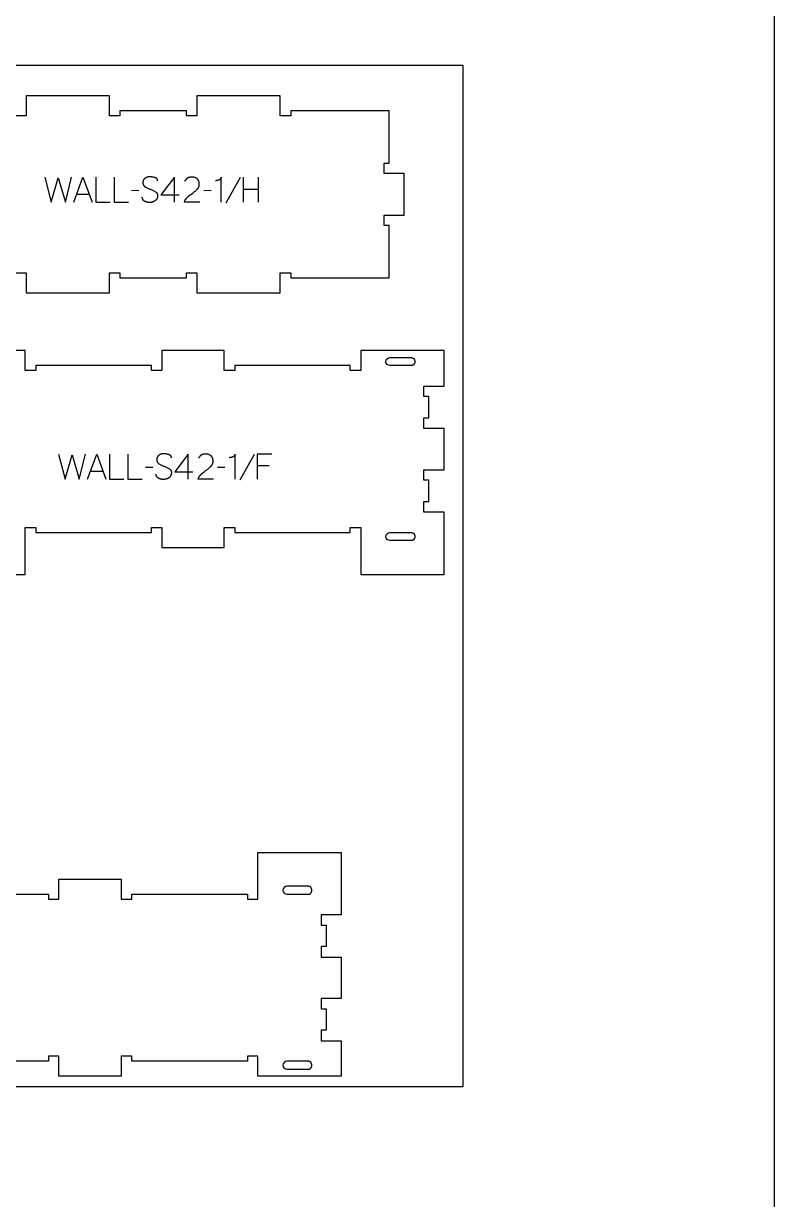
# Model space of a CAD drawing. Extents: x 0 to 4485, y 0 to 10771.
# Drawn here: x 2287 to 3183, y 4215 to 5619 of the extents above; entities that cross this region are included whole.
import ezdxf

# ---------------------------------------------------------------- set-up
doc = ezdxf.new("R2010")
doc.units = 0
for name, color, linetype in [('0_SHEET_SPRUCEPLY_2440X122', 1, 'CONTINUOUS'), ('1_ANYTOOL_1MMDEEP_LABELS_S', 2, 'CONTINUOUS'), ('3_ANYTOOL_CUTTHROUGH_INSID', 4, 'CONTINUOUS'), ('4_ANYTOOL_CUTTHROUGH_OUTSI', 5, 'CONTINUOUS'), ('DONOTCUT', 7, 'CONTINUOUS')]:
    doc.layers.add(name, color=color, linetype=linetype)

msp = doc.modelspace()

# ---------------------------------------------------------------- linework, layer by layer
at = {"layer": '0_SHEET_SPRUCEPLY_2440X122'}
msp.add_lwpolyline([(371.7, 5569.4), (371.7, 4349.4), (2811.7, 4349.4), (2811.7, 5569.4)], close=True, dxfattribs=at)
at = {"layer": '1_ANYTOOL_1MMDEEP_LABELS_S', "color": 2}
for points in [[(2312.1, 5435.9), (2319.8, 5405.9), (2328.3, 5435), (2336.7, 5405.9), (2344.2, 5435.9)], [(2346.8, 5405.9), (2357.7, 5435.9), (2368.8, 5405.9)], [(2373, 5435.9), (2373, 5405.9), (2390.1, 5405.9)], [(2394.9, 5435.9), (2394.9, 5405.9), (2412, 5405.9)], [(2446.8, 5431.3), (2446.8, 5431.5), (2446.8, 5431.6), (2446.8, 5431.7), (2446.8, 5431.8), (2446.8, 5431.9), (2446.8, 5432), (2446.8, 5432.1), (2446.8, 5432.2), (2446.8, 5432.2), (2446.7, 5432.3), (2446.7, 5432.4), (2446.7, 5432.5), (2446.7, 5432.6), (2446.7, 5432.7), (2446.6, 5432.7), (2446.6, 5432.8), (2446.6, 5432.9), (2446.5, 5433), (2446.5, 5433), (2446.5, 5433.1), (2446.4, 5433.2), (2446.4, 5433.3), (2446.4, 5433.3), (2446.3, 5433.4), (2446.3, 5433.5), (2446.3, 5433.5), (2446.2, 5433.6), (2446.2, 5433.7), (2446.1, 5433.7), (2446.1, 5433.8), (2446, 5433.9), (2446, 5433.9), (2445.9, 5434), (2445.9, 5434), (2445.8, 5434.1), (2445.7, 5434.2), (2445.7, 5434.2), (2445.6, 5434.3), (2445.6, 5434.3), (2445.5, 5434.4), (2445.4, 5434.4), (2445.4, 5434.5), (2445.3, 5434.5), (2445.2, 5434.6), (2445.1, 5434.6), (2445.1, 5434.7), (2445, 5434.7), (2444.9, 5434.8), (2444.8, 5434.8), (2444.8, 5434.9), (2444.7, 5434.9), (2444.5, 5435), (2444.3, 5435.1), (2444.1, 5435.1), (2444, 5435.2), (2443.8, 5435.3), (2443.6, 5435.3), (2442.7, 5435.5), (2441.9, 5435.7), (2441.2, 5435.9), (2440.4, 5436), (2440, 5436.1), (2439.6, 5436.1), (2439.3, 5436.2), (2438.9, 5436.2), (2438.5, 5436.2), (2438.2, 5436.3), (2437.8, 5436.3), (2437.5, 5436.3), (2437.3, 5436.3), (2437.1, 5436.3), (2436.9, 5436.3), (2436.7, 5436.2), (2436.5, 5436.2), (2436.3, 5436.2), (2436.1, 5436.2), (2435.9, 5436.2), (2435.7, 5436.1), (2435.6, 5436.1), (2435.4, 5436.1), (2435.2, 5436), (2435, 5436), (2434.8, 5435.9), (2434.7, 5435.9), (2434.5, 5435.8), (2434.3, 5435.8), (2434.1, 5435.7), (2434, 5435.6), (2433.8, 5435.6), (2433.6, 5435.5), (2433.5, 5435.4), (2433.3, 5435.3), (2433.1, 5435.2), (2433, 5435.2), (2432.8, 5435.1), (2432.6, 5435), (2432.5, 5434.9), (2432.3, 5434.8), (2432.1, 5434.7), (2432, 5434.6), (2431.8, 5434.4), (2431.7, 5434.3), (2431.5, 5434.2), (2431.4, 5434.1), (2431.3, 5434), (2431.1, 5433.8), (2431, 5433.7), (2430.9, 5433.6), (2430.7, 5433.4), (2430.6, 5433.3), (2430.5, 5433.2), (2430.4, 5433), (2430.3, 5432.9), (2430.2, 5432.7), (2430.1, 5432.6), (2430.1, 5432.4), (2430, 5432.2), (2429.9, 5432.1), (2429.8, 5431.9), (2429.8, 5431.7), (2429.7, 5431.6), (2429.6, 5431.4), (2429.6, 5431.2), (2429.5, 5431), (2429.5, 5430.8), (2429.5, 5430.6), (2429.4, 5430.5), (2429.4, 5430.3), (2429.4, 5430.1), (2429.4, 5429.9), (2429.4, 5429.7), (2429.4, 5429.5), (2429.4, 5429.2), (2429.4, 5429), (2429.4, 5428.8), (2429.4, 5428.6), (2429.4, 5428.4), (2429.4, 5428.2), (2429.4, 5428), (2429.5, 5427.8), (2429.5, 5427.6), (2429.6, 5427.4), (2429.6, 5427.3), (2429.7, 5427.1), (2429.7, 5426.9), (2429.8, 5426.8), (2429.8, 5426.7), (2429.9, 5426.6), (2429.9, 5426.6), (2429.9, 5426.5), (2430, 5426.4), (2430, 5426.3), (2430.1, 5426.2), (2430.1, 5426.2), (2430.1, 5426.1), (2430.2, 5426), (2430.2, 5425.9), (2430.3, 5425.9), (2430.3, 5425.8), (2430.4, 5425.7), (2430.5, 5425.6), (2430.5, 5425.6), (2430.6, 5425.5), (2430.6, 5425.4), (2430.7, 5425.4), (2430.7, 5425.3), (2430.8, 5425.2), (2430.9, 5425.2), (2430.9, 5425.1), (2431.1, 5425), (2431.2, 5424.8), (2431.4, 5424.7), (2431.5, 5424.6), (2431.7, 5424.5), (2431.8, 5424.4), (2432, 5424.3), (2432.2, 5424.2), (2432.9, 5423.8), (2433.6, 5423.4), (2434.4, 5423), (2435.1, 5422.7), (2435.9, 5422.3), (2436.7, 5422), (2437.5, 5421.7), (2438.4, 5421.4), (2439.2, 5421.1), (2440, 5420.7), (2440.8, 5420.4), (2441.5, 5420), (2442.3, 5419.7), (2443, 5419.3), (2443.7, 5418.9), (2444.4, 5418.4), (2444.6, 5418.3), (2444.7, 5418.2), (2444.9, 5418.1), (2444.9, 5418), (2445, 5418), (2445.1, 5417.9), (2445.2, 5417.9), (2445.2, 5417.8), (2445.3, 5417.7), (2445.4, 5417.7), (2445.4, 5417.6), (2445.5, 5417.5), (2445.6, 5417.5), (2445.6, 5417.4), (2445.7, 5417.3), (2445.7, 5417.2), (2445.8, 5417.2), (2445.8, 5417.1), (2445.9, 5417), (2445.9, 5416.9), (2446, 5416.9), (2446, 5416.8), (2446.1, 5416.7), (2446.1, 5416.6), (2446.2, 5416.6), (2446.2, 5416.5), (2446.3, 5416.4), (2446.3, 5416.3), (2446.3, 5416.2), (2446.4, 5416.1), (2446.4, 5416.1), (2446.4, 5416), (2446.5, 5415.9), (2446.5, 5415.8), (2446.5, 5415.7), (2446.6, 5415.6), (2446.6, 5415.5), (2446.6, 5415.3), (2446.7, 5415.1), (2446.7, 5414.9), (2446.8, 5414.7), (2446.8, 5414.5), (2446.8, 5414.3), (2446.8, 5414.1), (2446.8, 5413.9), (2446.8, 5413.7), (2446.8, 5413.5), (2446.8, 5413.2), (2446.8, 5413), (2446.8, 5412.8), (2446.7, 5412.5), (2446.7, 5412.3), (2446.7, 5412.1), (2446.6, 5411.9), (2446.6, 5411.7), (2446.5, 5411.5), (2446.5, 5411.3), (2446.4, 5411.1), (2446.4, 5410.9), (2446.3, 5410.7), (2446.2, 5410.5), (2446.1, 5410.3), (2446, 5410.1), (2445.9, 5409.9), (2445.8, 5409.7), (2445.7, 5409.6), (2445.6, 5409.4), (2445.5, 5409.2), (2445.4, 5409.1), (2445.3, 5408.9), (2445.2, 5408.8), (2445, 5408.6), (2444.9, 5408.5), (2444.8, 5408.3), (2444.6, 5408.2), (2444.5, 5408.1), (2444.3, 5407.9), (2444.1, 5407.8), (2444, 5407.7), (2443.8, 5407.6), (2443.6, 5407.4), (2443.3, 5407.2), (2442.9, 5407), (2442.5, 5406.8), (2442.2, 5406.6), (2441.8, 5406.5), (2441.4, 5406.3), (2441.2, 5406.3), (2441, 5406.2), (2440.8, 5406.1), (2440.6, 5406.1), (2440.4, 5406), (2440.2, 5406), (2440.1, 5405.9), (2439.9, 5405.9), (2439.7, 5405.8), (2439.5, 5405.8), (2439.3, 5405.7), (2439.1, 5405.7), (2438.9, 5405.7), (2438.7, 5405.7), (2438.3, 5405.6), (2437.8, 5405.6), (2437.4, 5405.6), (2437, 5405.6), (2436.6, 5405.6), (2436.2, 5405.6), (2435.8, 5405.7), (2435.4, 5405.7), (2435, 5405.8), (2434.6, 5405.9), (2434.3, 5405.9), (2433.9, 5406.1), (2433.5, 5406.2), (2433.1, 5406.3), (2432.8, 5406.4), (2432.4, 5406.6), (2432.1, 5406.8), (2431.7, 5406.9), (2431.4, 5407.1), (2431.2, 5407.2), (2431, 5407.3), (2430.9, 5407.4), (2430.7, 5407.5), (2430.6, 5407.7), (2430.4, 5407.8), (2430.3, 5407.9), (2430.2, 5408), (2430, 5408.1), (2429.9, 5408.3), (2429.8, 5408.4), (2429.7, 5408.5), (2429.6, 5408.6), (2429.6, 5408.7), (2429.5, 5408.7), (2429.5, 5408.8), (2429.4, 5408.9), (2429.4, 5408.9), (2429.4, 5409), (2429.3, 5409.1), (2429.3, 5409.2), (2429.2, 5409.2), (2429.2, 5409.3), (2429.1, 5409.4), (2429.1, 5409.5), (2429.1, 5409.5), (2429, 5409.6), (2429, 5409.7), (2429, 5409.8), (2428.9, 5409.9), (2428.9, 5409.9), (2428.9, 5410), (2428.8, 5410.2), (2428.8, 5410.3), (2428.8, 5410.5), (2428.7, 5410.7), (2428.7, 5410.9), (2428.7, 5411.1), (2428.6, 5411.2), (2428.6, 5411.4), (2428.6, 5411.6), (2428.6, 5411.8)], [(2466.9, 5405.9), (2466.9, 5436), (2450.9, 5414.6)], [(2497.1, 5406), (2478.8, 5406), (2478.9, 5406.5), (2479, 5406.7), (2479.1, 5406.9), (2479.2, 5407.1), (2479.2, 5407.4), (2479.3, 5407.6), (2479.4, 5407.8), (2479.5, 5408), (2479.6, 5408.2), (2479.7, 5408.4), (2479.9, 5408.6), (2480, 5408.8), (2480.1, 5409), (2480.2, 5409.2), (2480.3, 5409.4), (2480.5, 5409.6), (2480.6, 5409.8), (2480.7, 5410), (2480.9, 5410.1), (2481, 5410.3), (2481.2, 5410.5), (2481.3, 5410.7), (2481.5, 5410.9), (2481.6, 5411), (2481.8, 5411.2), (2481.9, 5411.4), (2482.1, 5411.5), (2482.3, 5411.7), (2482.5, 5411.9), (2482.8, 5412.2), (2484.3, 5413.4), (2485.8, 5414.6), (2487.3, 5415.7), (2488.8, 5416.9), (2489.6, 5417.4), (2490.3, 5418), (2491, 5418.6), (2491.7, 5419.1), (2492.4, 5419.7), (2493, 5420.3), (2493.6, 5421), (2494.2, 5421.6), (2494.4, 5421.7), (2494.5, 5421.9), (2494.7, 5422), (2494.8, 5422.2), (2494.9, 5422.4), (2495, 5422.5), (2495.2, 5422.7), (2495.3, 5422.9), (2495.4, 5423.1), (2495.5, 5423.2), (2495.6, 5423.4), (2495.7, 5423.6), (2495.8, 5423.8), (2495.8, 5424), (2495.9, 5424.2), (2496, 5424.3), (2496.1, 5424.5), (2496.1, 5424.7), (2496.2, 5424.9), (2496.3, 5425.1), (2496.3, 5425.3), (2496.4, 5425.5), (2496.4, 5425.7), (2496.4, 5425.9), (2496.5, 5426.2), (2496.5, 5426.4), (2496.5, 5426.6), (2496.6, 5426.8), (2496.6, 5427), (2496.6, 5427.2), (2496.6, 5427.5), (2496.6, 5427.7), (2496.6, 5427.9), (2496.6, 5428.2), (2496.6, 5428.4), (2496.6, 5428.7), (2496.5, 5428.9), (2496.5, 5429.1), (2496.5, 5429.4), (2496.4, 5429.6), (2496.4, 5429.8), (2496.3, 5430), (2496.3, 5430.2), (2496.2, 5430.4), (2496.2, 5430.7), (2496.1, 5430.9), (2496, 5431.1), (2496, 5431.2), (2495.9, 5431.4), (2495.8, 5431.6), (2495.7, 5431.8), (2495.6, 5432), (2495.5, 5432.2), (2495.4, 5432.3), (2495.3, 5432.5), (2495.2, 5432.7), (2495, 5432.8), (2494.9, 5433), (2494.8, 5433.1), (2494.7, 5433.3), (2494.5, 5433.4), (2494.4, 5433.6), (2494.2, 5433.7), (2494.1, 5433.8), (2493.9, 5434), (2493.7, 5434.1), (2493.6, 5434.2), (2493.4, 5434.3), (2493.2, 5434.4), (2493.1, 5434.5), (2492.9, 5434.6), (2492.7, 5434.7), (2492.5, 5434.8), (2492.4, 5434.9), (2492.2, 5435), (2492, 5435.1), (2491.8, 5435.2), (2491.6, 5435.3), (2491.4, 5435.3), (2491.2, 5435.4), (2491, 5435.5), (2490.8, 5435.5), (2490.6, 5435.6), (2490.4, 5435.6), (2490.2, 5435.7), (2490, 5435.7), (2489.7, 5435.8), (2489.5, 5435.8), (2489.3, 5435.8), (2489.1, 5435.9), (2488.9, 5435.9), (2488.6, 5435.9), (2488.4, 5435.9), (2488.2, 5435.9), (2487.7, 5435.9), (2487.3, 5435.9), (2487, 5435.9), (2486.6, 5435.9), (2486.3, 5435.8), (2485.9, 5435.8), (2485.6, 5435.7), (2485.3, 5435.7), (2484.9, 5435.6), (2484.6, 5435.5), (2484.5, 5435.5), (2484.3, 5435.4), (2484.2, 5435.4), (2484, 5435.3), (2483.9, 5435.3), (2483.7, 5435.2), (2483.6, 5435.1), (2483.4, 5435.1), (2483.3, 5435), (2483.1, 5435), (2483, 5434.9), (2482.9, 5434.8), (2482.7, 5434.7), (2482.6, 5434.7), (2482.5, 5434.6), (2482.3, 5434.5), (2482.2, 5434.4), (2482.1, 5434.3), (2482, 5434.2), (2481.8, 5434.1), (2481.7, 5434), (2481.6, 5433.9), (2481.5, 5433.8), (2481.4, 5433.7), (2481.2, 5433.6), (2481.1, 5433.5), (2481, 5433.4), (2480.9, 5433.3), (2480.8, 5433.2), (2480.7, 5433.1), (2480.6, 5432.9), (2480.5, 5432.8), (2480.3, 5432.6), (2480.1, 5432.3), (2479.9, 5432), (2479.7, 5431.7), (2479.5, 5431.4), (2479.4, 5431.1), (2479.2, 5430.8)], [(2522.9, 5405.9), (2522.9, 5436), (2522.9, 5435.8), (2522.9, 5435.7), (2522.8, 5435.5), (2522.8, 5435.4), (2522.8, 5435.2), (2522.7, 5435.1), (2522.7, 5435), (2522.6, 5434.8), (2522.6, 5434.7), (2522.5, 5434.6), (2522.5, 5434.5), (2522.5, 5434.5), (2522.4, 5434.4), (2522.4, 5434.3), (2522.4, 5434.3), (2522.3, 5434.2), (2522.3, 5434.2), (2522.3, 5434.1), (2522.2, 5434.1), (2522.2, 5434), (2522.1, 5434), (2522.1, 5433.9), (2522.1, 5433.8), (2522, 5433.8), (2522, 5433.7), (2521.9, 5433.7), (2521.9, 5433.6), (2521.8, 5433.6), (2521.8, 5433.5), (2521.7, 5433.5), (2521.7, 5433.4), (2521.6, 5433.4), (2521.5, 5433.3), (2521.4, 5433.2), (2521.3, 5433.1), (2521.2, 5433.1), (2521.1, 5433), (2521, 5432.9), (2520.8, 5432.8), (2520.7, 5432.8), (2520.6, 5432.7), (2520.4, 5432.6), (2520.3, 5432.6), (2520, 5432.4), (2519.7, 5432.3), (2519.4, 5432.2), (2519.2, 5432.1), (2518.9, 5432.1), (2518.6, 5432), (2518.3, 5431.9), (2518, 5431.8), (2517.8, 5431.8), (2517.5, 5431.7), (2517.2, 5431.7), (2517, 5431.7), (2516.7, 5431.6), (2516.4, 5431.6), (2516.2, 5431.6), (2515.9, 5431.6)], [(2545.6, 5435.5), (2528.4, 5404.7)], [(2549.1, 5435.9), (2549.1, 5405.9)], [(2567.4, 5405.9), (2567.4, 5435.9)], [(2350.3, 5415.5), (2365.2, 5415.5)], [(2424.6, 5419.8), (2415.8, 5419.7)], [(2450.9, 5414.6), (2472.6, 5414.6)], [(2510.8, 5419.8), (2502, 5419.7)], [(2567.4, 5421.2), (2549.1, 5421.2)], [(2328.6, 5105.1), (2336.3, 5075.1), (2344.7, 5104.2), (2353.2, 5075.1), (2360.7, 5105.1)], [(2363.3, 5075.1), (2374.2, 5105.1), (2385.2, 5075.1)], [(2389.5, 5105.1), (2389.5, 5075.1), (2406.6, 5075.1)], [(2411.3, 5105.1), (2411.3, 5075.1), (2428.4, 5075.1)], [(2463.3, 5100.5), (2463.3, 5100.7), (2463.3, 5100.8), (2463.3, 5100.9), (2463.3, 5100.9), (2463.3, 5101), (2463.3, 5101.1), (2463.3, 5101.2), (2463.3, 5101.3), (2463.2, 5101.4), (2463.2, 5101.5), (2463.2, 5101.6), (2463.2, 5101.6), (2463.2, 5101.7), (2463.1, 5101.8), (2463.1, 5101.9), (2463.1, 5102), (2463.1, 5102), (2463, 5102.1), (2463, 5102.2), (2463, 5102.3), (2462.9, 5102.3), (2462.9, 5102.4), (2462.9, 5102.5), (2462.8, 5102.5), (2462.8, 5102.6), (2462.7, 5102.7), (2462.7, 5102.7), (2462.7, 5102.8), (2462.6, 5102.9), (2462.6, 5102.9), (2462.5, 5103), (2462.5, 5103.1), (2462.4, 5103.1), (2462.3, 5103.2), (2462.3, 5103.2), (2462.2, 5103.3), (2462.2, 5103.4), (2462.1, 5103.4), (2462, 5103.5), (2462, 5103.5), (2461.9, 5103.6), (2461.8, 5103.6), (2461.8, 5103.7), (2461.7, 5103.7), (2461.6, 5103.8), (2461.6, 5103.8), (2461.5, 5103.9), (2461.4, 5103.9), (2461.3, 5104), (2461.2, 5104), (2461.2, 5104), (2461, 5104.1), (2460.8, 5104.2), (2460.6, 5104.3), (2460.4, 5104.3), (2460.2, 5104.4), (2460, 5104.5), (2459.2, 5104.7), (2458.4, 5104.9), (2457.7, 5105), (2456.9, 5105.2), (2456.5, 5105.2), (2456.1, 5105.3), (2455.8, 5105.3), (2455.4, 5105.4), (2455, 5105.4), (2454.7, 5105.4), (2454.3, 5105.4), (2453.9, 5105.4), (2453.7, 5105.4), (2453.6, 5105.4), (2453.4, 5105.4), (2453.2, 5105.4), (2453, 5105.4), (2452.8, 5105.4), (2452.6, 5105.3), (2452.4, 5105.3), (2452.2, 5105.3), (2452, 5105.2), (2451.9, 5105.2), (2451.7, 5105.2), (2451.5, 5105.1), (2451.3, 5105.1), (2451.1, 5105), (2451, 5105), (2450.8, 5104.9), (2450.6, 5104.8), (2450.5, 5104.8), (2450.3, 5104.7), (2450.1, 5104.6), (2449.9, 5104.6), (2449.8, 5104.5), (2449.6, 5104.4), (2449.4, 5104.3), (2449.3, 5104.2), (2449.1, 5104.1), (2449, 5104), (2448.8, 5103.9), (2448.6, 5103.8), (2448.5, 5103.7), (2448.3, 5103.6), (2448.2, 5103.5), (2448, 5103.4), (2447.9, 5103.2), (2447.7, 5103.1), (2447.6, 5103), (2447.5, 5102.9), (2447.4, 5102.7), (2447.2, 5102.6), (2447.1, 5102.4), (2447, 5102.3), (2446.9, 5102.2), (2446.8, 5102), (2446.7, 5101.9), (2446.6, 5101.7), (2446.5, 5101.5), (2446.5, 5101.4), (2446.4, 5101.2), (2446.3, 5101), (2446.2, 5100.9), (2446.2, 5100.7), (2446.1, 5100.5), (2446.1, 5100.3), (2446, 5100.2), (2446, 5100), (2446, 5099.8), (2445.9, 5099.6), (2445.9, 5099.4), (2445.9, 5099.2), (2445.9, 5099), (2445.8, 5098.8), (2445.8, 5098.6), (2445.8, 5098.4), (2445.8, 5098.2), (2445.8, 5098), (2445.9, 5097.8), (2445.9, 5097.5), (2445.9, 5097.3), (2445.9, 5097.2), (2446, 5097), (2446, 5096.8), (2446.1, 5096.6), (2446.1, 5096.4), (2446.2, 5096.2), (2446.2, 5096), (2446.3, 5096), (2446.3, 5095.9), (2446.3, 5095.8), (2446.4, 5095.7), (2446.4, 5095.6), (2446.5, 5095.5), (2446.5, 5095.5), (2446.5, 5095.4), (2446.6, 5095.3), (2446.6, 5095.2), (2446.7, 5095.2), (2446.7, 5095.1), (2446.8, 5095), (2446.8, 5094.9), (2446.9, 5094.9), (2446.9, 5094.8), (2447, 5094.7), (2447.1, 5094.6), (2447.1, 5094.6), (2447.2, 5094.5), (2447.2, 5094.4), (2447.3, 5094.4), (2447.4, 5094.3), (2447.4, 5094.2), (2447.6, 5094.1), (2447.7, 5094), (2447.9, 5093.9), (2448, 5093.8), (2448.2, 5093.6), (2448.3, 5093.5), (2448.5, 5093.4), (2448.7, 5093.3), (2449.4, 5092.9), (2450.1, 5092.6), (2450.9, 5092.2), (2451.6, 5091.8), (2452.4, 5091.5), (2453.2, 5091.2), (2454, 5090.8), (2454.8, 5090.5), (2455.7, 5090.2), (2456.5, 5089.9), (2457.3, 5089.5), (2458, 5089.2), (2458.8, 5088.8), (2459.5, 5088.4), (2460.2, 5088), (2460.9, 5087.6), (2461, 5087.5), (2461.2, 5087.4), (2461.4, 5087.2), (2461.4, 5087.2), (2461.5, 5087.1), (2461.6, 5087.1), (2461.7, 5087), (2461.7, 5086.9), (2461.8, 5086.9), (2461.9, 5086.8), (2461.9, 5086.7), (2462, 5086.7), (2462, 5086.6), (2462.1, 5086.5), (2462.2, 5086.5), (2462.2, 5086.4), (2462.3, 5086.3), (2462.3, 5086.2), (2462.4, 5086.2), (2462.4, 5086.1), (2462.5, 5086), (2462.5, 5085.9), (2462.6, 5085.9), (2462.6, 5085.8), (2462.7, 5085.7), (2462.7, 5085.6), (2462.8, 5085.5), (2462.8, 5085.5), (2462.8, 5085.4), (2462.9, 5085.3), (2462.9, 5085.2), (2462.9, 5085.1), (2463, 5085), (2463, 5084.9), (2463, 5084.8), (2463.1, 5084.7), (2463.1, 5084.7), (2463.1, 5084.5), (2463.2, 5084.3), (2463.2, 5084.1), (2463.2, 5083.9), (2463.3, 5083.7), (2463.3, 5083.5), (2463.3, 5083.3), (2463.3, 5083), (2463.3, 5082.8), (2463.3, 5082.6), (2463.3, 5082.4), (2463.3, 5082.1), (2463.3, 5081.9), (2463.2, 5081.7), (2463.2, 5081.5), (2463.2, 5081.2), (2463.1, 5081), (2463.1, 5080.8), (2463, 5080.6), (2463, 5080.4), (2462.9, 5080.2), (2462.8, 5080), (2462.8, 5079.8), (2462.7, 5079.6), (2462.6, 5079.4), (2462.5, 5079.2), (2462.4, 5079.1), (2462.3, 5078.9), (2462.2, 5078.7), (2462.1, 5078.6), (2462, 5078.4), (2461.9, 5078.2), (2461.8, 5078.1), (2461.7, 5077.9), (2461.5, 5077.8), (2461.4, 5077.6), (2461.2, 5077.5), (2461.1, 5077.3), (2460.9, 5077.2), (2460.8, 5077.1), (2460.6, 5077), (2460.5, 5076.8), (2460.3, 5076.7), (2460.1, 5076.6), (2459.8, 5076.4), (2459.4, 5076.2), (2459, 5076), (2458.6, 5075.8), (2458.3, 5075.6), (2457.9, 5075.5), (2457.7, 5075.4), (2457.5, 5075.3), (2457.3, 5075.3), (2457.1, 5075.2), (2456.9, 5075.2), (2456.7, 5075.1), (2456.5, 5075.1), (2456.3, 5075), (2456.1, 5075), (2456, 5074.9), (2455.8, 5074.9), (2455.6, 5074.9), (2455.3, 5074.8), (2455.1, 5074.8), (2454.7, 5074.8), (2454.3, 5074.7), (2453.9, 5074.7), (2453.5, 5074.7), (2453.1, 5074.7), (2452.7, 5074.8), (2452.3, 5074.8), (2451.9, 5074.9), (2451.5, 5074.9), (2451.1, 5075), (2450.7, 5075.1), (2450.4, 5075.2), (2450, 5075.3), (2449.6, 5075.4), (2449.3, 5075.6), (2448.9, 5075.7), (2448.5, 5075.9), (2448.2, 5076.1), (2447.9, 5076.3), (2447.7, 5076.4), (2447.5, 5076.5), (2447.4, 5076.6), (2447.2, 5076.7), (2447.1, 5076.8), (2446.9, 5076.9), (2446.8, 5077), (2446.7, 5077.2), (2446.5, 5077.3), (2446.4, 5077.4), (2446.3, 5077.5), (2446.2, 5077.7), (2446.1, 5077.7), (2446.1, 5077.8), (2446, 5077.9), (2446, 5077.9), (2445.9, 5078), (2445.9, 5078.1), (2445.8, 5078.2), (2445.8, 5078.2), (2445.8, 5078.3), (2445.7, 5078.4), (2445.7, 5078.5), (2445.6, 5078.5), (2445.6, 5078.6), (2445.6, 5078.7), (2445.5, 5078.8), (2445.5, 5078.8), (2445.5, 5078.9), (2445.4, 5079), (2445.4, 5079.1), (2445.4, 5079.2), (2445.3, 5079.3), (2445.3, 5079.5), (2445.2, 5079.7), (2445.2, 5079.8), (2445.2, 5080), (2445.2, 5080.2), (2445.1, 5080.4), (2445.1, 5080.6), (2445.1, 5080.8), (2445.1, 5080.9)], [(2483.3, 5075.1), (2483.4, 5105.1), (2467.4, 5083.7)], [(2513.6, 5075.1), (2495.3, 5075.2), (2495.4, 5075.6), (2495.5, 5075.8), (2495.6, 5076.1), (2495.6, 5076.3), (2495.7, 5076.5), (2495.8, 5076.7), (2495.9, 5076.9), (2496, 5077.1), (2496.1, 5077.3), (2496.2, 5077.5), (2496.3, 5077.7), (2496.5, 5078), (2496.6, 5078.1), (2496.7, 5078.3), (2496.8, 5078.5), (2497, 5078.7), (2497.1, 5078.9), (2497.2, 5079.1), (2497.4, 5079.3), (2497.5, 5079.5), (2497.6, 5079.6), (2497.8, 5079.8), (2497.9, 5080), (2498.1, 5080.2), (2498.3, 5080.3), (2498.4, 5080.5), (2498.6, 5080.7), (2498.8, 5080.8), (2498.9, 5081), (2499.3, 5081.3), (2500.8, 5082.5), (2502.3, 5083.7), (2503.8, 5084.9), (2505.3, 5086), (2506.1, 5086.6), (2506.8, 5087.1), (2507.5, 5087.7), (2508.2, 5088.3), (2508.9, 5088.9), (2509.5, 5089.5), (2510.1, 5090.1), (2510.7, 5090.7), (2510.9, 5090.9), (2511, 5091), (2511.1, 5091.2), (2511.3, 5091.4), (2511.4, 5091.5), (2511.5, 5091.7), (2511.6, 5091.9), (2511.8, 5092), (2511.9, 5092.2), (2512, 5092.4), (2512.1, 5092.6), (2512.2, 5092.7), (2512.3, 5092.9), (2512.3, 5093.1), (2512.4, 5093.3), (2512.5, 5093.5), (2512.6, 5093.7), (2512.6, 5093.9), (2512.7, 5094.1), (2512.8, 5094.3), (2512.8, 5094.5), (2512.9, 5094.7), (2512.9, 5094.9), (2512.9, 5095.1), (2513, 5095.3), (2513, 5095.5), (2513, 5095.7), (2513, 5096), (2513.1, 5096.2), (2513.1, 5096.4), (2513.1, 5096.6), (2513.1, 5096.8), (2513.1, 5097.1), (2513.1, 5097.3), (2513.1, 5097.6), (2513, 5097.8), (2513, 5098.1), (2513, 5098.3), (2513, 5098.5), (2512.9, 5098.7), (2512.9, 5099), (2512.8, 5099.2), (2512.8, 5099.4), (2512.7, 5099.6), (2512.7, 5099.8), (2512.6, 5100), (2512.5, 5100.2), (2512.5, 5100.4), (2512.4, 5100.6), (2512.3, 5100.8), (2512.2, 5100.9), (2512.1, 5101.1), (2512, 5101.3), (2511.9, 5101.5), (2511.8, 5101.6), (2511.7, 5101.8), (2511.5, 5102), (2511.4, 5102.1), (2511.3, 5102.3), (2511.1, 5102.4), (2511, 5102.6), (2510.9, 5102.7), (2510.7, 5102.8), (2510.6, 5103), (2510.4, 5103.1), (2510.2, 5103.2), (2510.1, 5103.3), (2509.9, 5103.5), (2509.7, 5103.6), (2509.6, 5103.7), (2509.4, 5103.8), (2509.2, 5103.9), (2509, 5104), (2508.8, 5104.1), (2508.7, 5104.2), (2508.5, 5104.3), (2508.3, 5104.3), (2508.1, 5104.4), (2507.9, 5104.5), (2507.7, 5104.5), (2507.5, 5104.6), (2507.3, 5104.7), (2507.1, 5104.7), (2506.9, 5104.8), (2506.7, 5104.8), (2506.4, 5104.9), (2506.2, 5104.9), (2506, 5104.9), (2505.8, 5105), (2505.6, 5105), (2505.3, 5105), (2505.1, 5105), (2504.9, 5105.1), (2504.6, 5105.1), (2504.2, 5105.1), (2503.8, 5105.1), (2503.4, 5105.1), (2503.1, 5105), (2502.7, 5105), (2502.4, 5104.9), (2502.1, 5104.9), (2501.7, 5104.8), (2501.4, 5104.8), (2501.1, 5104.7), (2501, 5104.6), (2500.8, 5104.6), (2500.6, 5104.5), (2500.5, 5104.5), (2500.3, 5104.4), (2500.2, 5104.4), (2500.1, 5104.3), (2499.9, 5104.2), (2499.8, 5104.2), (2499.6, 5104.1), (2499.5, 5104), (2499.4, 5104), (2499.2, 5103.9), (2499.1, 5103.8), (2499, 5103.7), (2498.8, 5103.6), (2498.7, 5103.5), (2498.6, 5103.5), (2498.4, 5103.4), (2498.3, 5103.3), (2498.2, 5103.2), (2498.1, 5103.1), (2498, 5103), (2497.8, 5102.9), (2497.7, 5102.8), (2497.6, 5102.7), (2497.5, 5102.5), (2497.4, 5102.4), (2497.3, 5102.3), (2497.2, 5102.2), (2497.1, 5102.1), (2497, 5102), (2496.8, 5101.7), (2496.6, 5101.4), (2496.4, 5101.2), (2496.2, 5100.9), (2496, 5100.6), (2495.8, 5100.3), (2495.7, 5100)], [(2539.4, 5075.1), (2539.4, 5105.1), (2539.4, 5105), (2539.4, 5104.8), (2539.3, 5104.7), (2539.3, 5104.5), (2539.3, 5104.4), (2539.2, 5104.3), (2539.2, 5104.1), (2539.1, 5104), (2539.1, 5103.9), (2539, 5103.7), (2539, 5103.7), (2539, 5103.6), (2538.9, 5103.5), (2538.9, 5103.5), (2538.9, 5103.4), (2538.8, 5103.4), (2538.8, 5103.3), (2538.7, 5103.3), (2538.7, 5103.2), (2538.7, 5103.1), (2538.6, 5103.1), (2538.6, 5103), (2538.6, 5103), (2538.5, 5102.9), (2538.5, 5102.9), (2538.4, 5102.8), (2538.4, 5102.8), (2538.3, 5102.7), (2538.3, 5102.7), (2538.2, 5102.6), (2538.2, 5102.6), (2538.1, 5102.5), (2538, 5102.5), (2537.9, 5102.4), (2537.8, 5102.3), (2537.7, 5102.2), (2537.6, 5102.1), (2537.5, 5102), (2537.3, 5102), (2537.2, 5101.9), (2537.1, 5101.8), (2536.9, 5101.8), (2536.8, 5101.7), (2536.5, 5101.6), (2536.2, 5101.5), (2535.9, 5101.4), (2535.6, 5101.3), (2535.4, 5101.2), (2535.1, 5101.1), (2534.8, 5101), (2534.5, 5101), (2534.3, 5100.9), (2534, 5100.9), (2533.7, 5100.8), (2533.5, 5100.8), (2533.2, 5100.8), (2532.9, 5100.8), (2532.7, 5100.7), (2532.4, 5100.7)], [(2562.1, 5104.6), (2544.9, 5073.8)], [(2583.4, 5105.1), (2565.7, 5105.1), (2565.7, 5075.1)], [(2441.1, 5089), (2432.3, 5088.9)], [(2527.3, 5089), (2518.5, 5088.9)], [(2580.2, 5091.1), (2565.7, 5091.1)], [(2366.8, 5084.6), (2381.7, 5084.6)], [(2467.4, 5083.7), (2489.1, 5083.7)]]:
    msp.add_lwpolyline(points, dxfattribs=at)
at = {"layer": '3_ANYTOOL_CUTTHROUGH_INSID', "color": 4}
for points in [[(2724.2, 5220.3), (2749.9, 5220.3), (2750, 5220.3), (2750.1, 5220.3), (2750.2, 5220.3), (2750.3, 5220.3), (2750.4, 5220.3), (2750.5, 5220.2), (2750.6, 5220.2), (2750.7, 5220.2), (2750.8, 5220.2), (2750.9, 5220.2), (2751, 5220.1), (2751.1, 5220.1), (2751.2, 5220.1), (2751.3, 5220), (2751.4, 5220), (2751.5, 5219.9), (2751.6, 5219.9), (2751.7, 5219.8), (2751.8, 5219.8), (2751.9, 5219.7), (2751.9, 5219.7), (2752, 5219.6), (2752.1, 5219.6), (2752.2, 5219.5), (2752.3, 5219.4), (2752.4, 5219.3), (2752.5, 5219.3), (2752.5, 5219.2), (2752.6, 5219.1), (2752.7, 5219), (2752.8, 5218.9), (2752.8, 5218.9), (2752.9, 5218.8), (2753, 5218.7), (2753, 5218.6), (2753.1, 5218.5), (2753.2, 5218.4), (2753.2, 5218.3), (2753.3, 5218.2), (2753.3, 5218.1), (2753.4, 5218), (2753.4, 5217.9), (2753.5, 5217.8), (2753.5, 5217.7), (2753.6, 5217.6), (2753.6, 5217.5), (2753.6, 5217.4), (2753.7, 5217.3), (2753.7, 5217.2), (2753.7, 5217.1), (2753.8, 5216.9), (2753.8, 5216.8), (2753.8, 5216.7), (2753.8, 5216.6), (2753.9, 5216.5), (2753.9, 5216.4), (2753.9, 5216.3), (2753.9, 5216.2), (2753.9, 5216.1), (2753.9, 5216), (2753.9, 5215.9), (2753.9, 5215.8), (2753.9, 5215.7), (2753.9, 5215.5), (2753.9, 5215.4), (2753.9, 5215.3), (2753.9, 5215.2), (2753.9, 5215.1), (2753.9, 5215), (2753.9, 5214.9), (2753.9, 5214.8), (2753.9, 5214.7), (2753.9, 5214.6), (2753.8, 5214.5), (2753.8, 5214.4), (2753.8, 5214.3), (2753.8, 5214.1), (2753.7, 5214), (2753.7, 5213.9), (2753.7, 5213.8), (2753.6, 5213.7), (2753.6, 5213.6), (2753.6, 5213.5), (2753.5, 5213.4), (2753.5, 5213.3), (2753.4, 5213.2), (2753.4, 5213.1), (2753.3, 5213), (2753.3, 5212.9), (2753.2, 5212.8), (2753.2, 5212.7), (2753.1, 5212.6), (2753, 5212.5), (2753, 5212.4), (2752.9, 5212.3), (2752.8, 5212.2), (2752.8, 5212.1), (2752.7, 5212.1), (2752.6, 5212), (2752.5, 5211.9), (2752.5, 5211.8), (2752.4, 5211.7), (2752.3, 5211.7), (2752.2, 5211.6), (2752.1, 5211.5), (2752, 5211.5), (2751.9, 5211.4), (2751.9, 5211.4), (2751.8, 5211.3), (2751.7, 5211.2), (2751.6, 5211.2), (2751.5, 5211.2), (2751.4, 5211.1), (2751.3, 5211.1), (2751.2, 5211), (2751.1, 5211), (2751, 5211), (2750.9, 5210.9), (2750.8, 5210.9), (2750.7, 5210.9), (2750.6, 5210.9), (2750.5, 5210.8), (2750.4, 5210.8), (2750.3, 5210.8), (2750.2, 5210.8), (2750.1, 5210.8), (2750, 5210.8), (2749.9, 5210.8), (2724.2, 5210.8, -1)], [(2724.2, 5001.8, -1), (2724.2, 5011.3), (2749.9, 5011.3), (2750, 5011.3), (2750.1, 5011.3), (2750.2, 5011.3), (2750.3, 5011.3), (2750.4, 5011.3), (2750.5, 5011.2), (2750.6, 5011.2), (2750.7, 5011.2), (2750.8, 5011.2), (2750.9, 5011.2), (2751, 5011.1), (2751.1, 5011.1), (2751.2, 5011.1), (2751.3, 5011), (2751.4, 5011), (2751.5, 5010.9), (2751.6, 5010.9), (2751.7, 5010.8), (2751.8, 5010.8), (2751.9, 5010.7), (2751.9, 5010.7), (2752, 5010.6), (2752.1, 5010.6), (2752.2, 5010.5), (2752.3, 5010.4), (2752.4, 5010.3), (2752.5, 5010.3), (2752.5, 5010.2), (2752.6, 5010.1), (2752.7, 5010), (2752.8, 5009.9), (2752.8, 5009.9), (2752.9, 5009.8), (2753, 5009.7), (2753, 5009.6), (2753.1, 5009.5), (2753.2, 5009.4), (2753.2, 5009.3), (2753.3, 5009.2), (2753.3, 5009.1), (2753.4, 5009), (2753.4, 5008.9), (2753.5, 5008.8), (2753.5, 5008.7), (2753.6, 5008.6), (2753.6, 5008.5), (2753.6, 5008.4), (2753.7, 5008.3), (2753.7, 5008.2), (2753.7, 5008.1), (2753.8, 5007.9), (2753.8, 5007.8), (2753.8, 5007.7), (2753.8, 5007.6), (2753.9, 5007.5), (2753.9, 5007.4), (2753.9, 5007.3), (2753.9, 5007.2), (2753.9, 5007.1), (2753.9, 5007), (2753.9, 5006.9), (2753.9, 5006.8), (2753.9, 5006.7), (2753.9, 5006.5), (2753.9, 5006.4), (2753.9, 5006.3), (2753.9, 5006.2), (2753.9, 5006.1), (2753.9, 5006), (2753.9, 5005.9), (2753.9, 5005.8), (2753.9, 5005.7), (2753.9, 5005.6), (2753.8, 5005.5), (2753.8, 5005.4), (2753.8, 5005.3), (2753.8, 5005.1), (2753.7, 5005), (2753.7, 5004.9), (2753.7, 5004.8), (2753.6, 5004.7), (2753.6, 5004.6), (2753.6, 5004.5), (2753.5, 5004.4), (2753.5, 5004.3), (2753.4, 5004.2), (2753.4, 5004.1), (2753.3, 5004), (2753.3, 5003.9), (2753.2, 5003.8), (2753.2, 5003.7), (2753.1, 5003.6), (2753, 5003.5), (2753, 5003.4), (2752.9, 5003.3), (2752.8, 5003.2), (2752.8, 5003.1), (2752.7, 5003.1), (2752.6, 5003), (2752.5, 5002.9), (2752.5, 5002.8), (2752.4, 5002.7), (2752.3, 5002.7), (2752.2, 5002.6), (2752.1, 5002.5), (2752, 5002.5), (2751.9, 5002.4), (2751.9, 5002.4), (2751.8, 5002.3), (2751.7, 5002.2), (2751.6, 5002.2), (2751.5, 5002.2), (2751.4, 5002.1), (2751.3, 5002.1), (2751.2, 5002), (2751.1, 5002), (2751, 5002), (2750.9, 5001.9), (2750.8, 5001.9), (2750.7, 5001.9), (2750.6, 5001.9), (2750.5, 5001.8), (2750.4, 5001.8), (2750.3, 5001.8), (2750.2, 5001.8), (2750.1, 5001.8), (2750, 5001.8), (2749.9, 5001.8)], [(2601.3, 4588.7, 1), (2601.3, 4579.2), (2627, 4579.2), (2627.1, 4579.2), (2627.2, 4579.2), (2627.3, 4579.2), (2627.4, 4579.2), (2627.5, 4579.2), (2627.6, 4579.2), (2627.7, 4579.2), (2627.8, 4579.3), (2627.9, 4579.3), (2628, 4579.3), (2628.1, 4579.3), (2628.2, 4579.4), (2628.3, 4579.4), (2628.4, 4579.4), (2628.5, 4579.5), (2628.6, 4579.5), (2628.7, 4579.6), (2628.8, 4579.6), (2628.9, 4579.7), (2629, 4579.7), (2629, 4579.8), (2629.1, 4579.9), (2629.2, 4579.9), (2629.3, 4580), (2629.4, 4580.1), (2629.5, 4580.1), (2629.6, 4580.2), (2629.6, 4580.3), (2629.7, 4580.4), (2629.8, 4580.4), (2629.9, 4580.5), (2629.9, 4580.6), (2630, 4580.7), (2630.1, 4580.8), (2630.1, 4580.9), (2630.2, 4581), (2630.3, 4581.1), (2630.3, 4581.2), (2630.4, 4581.3), (2630.4, 4581.4), (2630.5, 4581.5), (2630.5, 4581.6), (2630.6, 4581.7), (2630.6, 4581.8), (2630.7, 4581.9), (2630.7, 4582), (2630.7, 4582.1), (2630.8, 4582.2), (2630.8, 4582.3), (2630.8, 4582.4), (2630.9, 4582.5), (2630.9, 4582.6), (2630.9, 4582.7), (2630.9, 4582.9), (2631, 4583), (2631, 4583.1), (2631, 4583.2), (2631, 4583.3), (2631, 4583.4), (2631, 4583.5), (2631, 4583.6), (2631, 4583.7), (2631, 4583.8), (2631, 4583.9), (2631, 4584), (2631, 4584.1), (2631, 4584.2), (2631, 4584.3), (2631, 4584.5), (2631, 4584.6), (2631, 4584.7), (2631, 4584.8), (2631, 4584.9), (2630.9, 4585), (2630.9, 4585.1), (2630.9, 4585.2), (2630.9, 4585.3), (2630.8, 4585.4), (2630.8, 4585.5), (2630.8, 4585.6), (2630.7, 4585.7), (2630.7, 4585.9), (2630.7, 4586), (2630.6, 4586.1), (2630.6, 4586.2), (2630.5, 4586.3), (2630.5, 4586.4), (2630.4, 4586.5), (2630.4, 4586.6), (2630.3, 4586.7), (2630.3, 4586.8), (2630.2, 4586.9), (2630.1, 4587), (2630.1, 4587.1), (2630, 4587.1), (2629.9, 4587.2), (2629.9, 4587.3), (2629.8, 4587.4), (2629.7, 4587.5), (2629.6, 4587.6), (2629.6, 4587.6), (2629.5, 4587.7), (2629.4, 4587.8), (2629.3, 4587.9), (2629.2, 4587.9), (2629.1, 4588), (2629, 4588.1), (2629, 4588.1), (2628.9, 4588.2), (2628.8, 4588.2), (2628.7, 4588.3), (2628.6, 4588.3), (2628.5, 4588.4), (2628.4, 4588.4), (2628.3, 4588.4), (2628.2, 4588.5), (2628.1, 4588.5), (2628, 4588.5), (2627.9, 4588.6), (2627.8, 4588.6), (2627.7, 4588.6), (2627.6, 4588.6), (2627.5, 4588.6), (2627.4, 4588.7), (2627.3, 4588.7), (2627.2, 4588.7), (2627.1, 4588.7), (2627, 4588.7)], [(2601.3, 4370.2), (2627, 4370.2), (2627.1, 4370.2), (2627.2, 4370.2), (2627.3, 4370.2), (2627.4, 4370.2), (2627.5, 4370.2), (2627.6, 4370.2), (2627.7, 4370.2), (2627.8, 4370.3), (2627.9, 4370.3), (2628, 4370.3), (2628.1, 4370.3), (2628.2, 4370.4), (2628.3, 4370.4), (2628.4, 4370.4), (2628.5, 4370.5), (2628.6, 4370.5), (2628.7, 4370.6), (2628.8, 4370.6), (2628.9, 4370.7), (2629, 4370.7), (2629, 4370.8), (2629.1, 4370.9), (2629.2, 4370.9), (2629.3, 4371), (2629.4, 4371.1), (2629.5, 4371.1), (2629.6, 4371.2), (2629.6, 4371.3), (2629.7, 4371.4), (2629.8, 4371.4), (2629.9, 4371.5), (2629.9, 4371.6), (2630, 4371.7), (2630.1, 4371.8), (2630.1, 4371.9), (2630.2, 4372), (2630.3, 4372.1), (2630.3, 4372.2), (2630.4, 4372.3), (2630.4, 4372.4), (2630.5, 4372.5), (2630.5, 4372.6), (2630.6, 4372.7), (2630.6, 4372.8), (2630.7, 4372.9), (2630.7, 4373), (2630.7, 4373.1), (2630.8, 4373.2), (2630.8, 4373.3), (2630.8, 4373.4), (2630.9, 4373.5), (2630.9, 4373.6), (2630.9, 4373.7), (2630.9, 4373.9), (2631, 4374), (2631, 4374.1), (2631, 4374.2), (2631, 4374.3), (2631, 4374.4), (2631, 4374.5), (2631, 4374.6), (2631, 4374.7), (2631, 4374.8), (2631, 4374.9), (2631, 4375), (2631, 4375.1), (2631, 4375.2), (2631, 4375.3), (2631, 4375.5), (2631, 4375.6), (2631, 4375.7), (2631, 4375.8), (2631, 4375.9), (2630.9, 4376), (2630.9, 4376.1), (2630.9, 4376.2), (2630.9, 4376.3), (2630.8, 4376.4), (2630.8, 4376.5), (2630.8, 4376.6), (2630.7, 4376.7), (2630.7, 4376.9), (2630.7, 4377), (2630.6, 4377.1), (2630.6, 4377.2), (2630.5, 4377.3), (2630.5, 4377.4), (2630.4, 4377.5), (2630.4, 4377.6), (2630.3, 4377.7), (2630.3, 4377.8), (2630.2, 4377.9), (2630.1, 4378), (2630.1, 4378.1), (2630, 4378.1), (2629.9, 4378.2), (2629.9, 4378.3), (2629.8, 4378.4), (2629.7, 4378.5), (2629.6, 4378.6), (2629.6, 4378.6), (2629.5, 4378.7), (2629.4, 4378.8), (2629.3, 4378.9), (2629.2, 4378.9), (2629.1, 4379), (2629, 4379.1), (2629, 4379.1), (2628.9, 4379.2), (2628.8, 4379.2), (2628.7, 4379.3), (2628.6, 4379.3), (2628.5, 4379.4), (2628.4, 4379.4), (2628.3, 4379.4), (2628.2, 4379.5), (2628.1, 4379.5), (2628, 4379.5), (2627.9, 4379.6), (2627.8, 4379.6), (2627.7, 4379.6), (2627.6, 4379.6), (2627.5, 4379.6), (2627.4, 4379.7), (2627.3, 4379.7), (2627.2, 4379.7), (2627.1, 4379.7), (2627, 4379.7), (2601.3, 4379.7, 1)]]:
    msp.add_lwpolyline(points, format="xyb", close=True, dxfattribs=at)
at = {"layer": '4_ANYTOOL_CUTTHROUGH_OUTSI', "color": 5}
for points in [[(2277.3, 5321.6), (2289.8, 5321.6), (2289.8, 5297.6), (2389.3, 5297.6), (2389.3, 5321.6), (2401.8, 5321.6), (2401.8, 5315.6), (2481.3, 5315.6), (2481.3, 5321.6), (2493.8, 5321.6), (2493.8, 5297.6), (2593.3, 5297.6), (2593.3, 5321.6), (2605.8, 5321.6), (2605.8, 5315.6), (2723.3, 5315.6), (2723.3, 5378.1), (2717.3, 5378.1), (2717.3, 5390.6), (2741.3, 5390.6), (2741.3, 5440.1), (2717.3, 5440.1), (2717.3, 5452.6), (2723.3, 5452.6), (2723.3, 5515.1), (2605.8, 5515.1), (2605.8, 5509.1), (2593.3, 5509.1), (2593.3, 5533.1), (2493.8, 5533.1), (2493.8, 5509.1), (2481.3, 5509.1), (2481.3, 5515.1), (2401.8, 5515.1), (2401.8, 5509.1), (2389.3, 5509.1), (2389.3, 5533.1), (2289.8, 5533.1), (2289.8, 5509.1), (2277.3, 5509.1)], [(2089.4, 4961.3), (2288.9, 4961.3), (2288.9, 5017.3), (2301.4, 5017.3), (2301.4, 5011.3), (2439.4, 5011.3), (2439.4, 5017.3), (2451.9, 5017.3), (2451.9, 4993.3), (2526.4, 4993.3), (2526.4, 5017.3), (2538.9, 5017.3), (2538.9, 5011.3), (2676.9, 5011.3), (2676.9, 5017.3), (2689.4, 5017.3), (2689.4, 5017), (2689.4, 4961.3), (2788.9, 4961.3), (2788.9, 5035.8), (2764.9, 5035.8), (2764.9, 5048.3), (2770.9, 5048.3), (2770.9, 5073.8), (2764.9, 5073.8), (2764.9, 5086.3), (2788.9, 5086.3), (2788.9, 5135.8), (2764.9, 5135.8), (2764.9, 5148.3), (2770.9, 5148.3), (2770.9, 5173.8), (2764.9, 5173.8), (2764.9, 5186.3), (2788.9, 5186.3), (2788.9, 5228.8), (2689.4, 5228.8), (2689.4, 5204.8), (2676.9, 5204.8), (2676.9, 5210.8), (2538.9, 5210.8), (2538.9, 5204.8), (2526.4, 5204.8), (2526.4, 5228.8), (2451.9, 5228.8), (2451.9, 5204.8), (2439.4, 5204.8), (2439.4, 5210.8), (2301.4, 5210.8), (2301.4, 5210.8), (2301.4, 5204.8), (2288.9, 5204.8), (2288.9, 5228.8), (2089.4, 5228.8)], [(2178.5, 4579.2), (2316.5, 4579.2), (2316.5, 4573.2), (2329, 4573.2), (2329, 4597.2), (2403.5, 4597.2), (2403.5, 4573.2), (2416, 4573.2), (2416, 4579.2), (2554, 4579.2), (2554, 4573.2), (2566.5, 4573.2), (2566.5, 4629.2), (2666, 4629.2), (2666, 4554.7), (2642, 4554.7), (2642, 4542.2), (2648, 4542.2), (2648, 4516.7), (2642, 4516.7), (2642, 4504.2), (2666, 4504.2), (2666, 4454.7), (2642, 4454.7), (2642, 4442.2), (2648, 4442.2), (2648, 4416.7), (2642, 4416.7), (2642, 4404.2), (2666, 4404.2), (2666, 4361.7), (2566.5, 4361.7), (2566.5, 4385.7), (2554, 4385.7), (2554, 4379.7), (2416, 4379.7), (2416, 4385.7), (2403.5, 4385.7), (2403.5, 4361.7), (2329, 4361.7), (2329, 4385.7), (2316.5, 4385.7), (2316.5, 4379.7), (2178.5, 4379.7)]]:
    msp.add_lwpolyline(points, dxfattribs=at)
at = {"layer": 'DONOTCUT'}
msp.add_lwpolyline([(0, 0), (3183.4, 0), (3183.4, 7593.4), (0, 7593.4)], close=True, dxfattribs=at)

doc.saveas('drawing.dxf')
